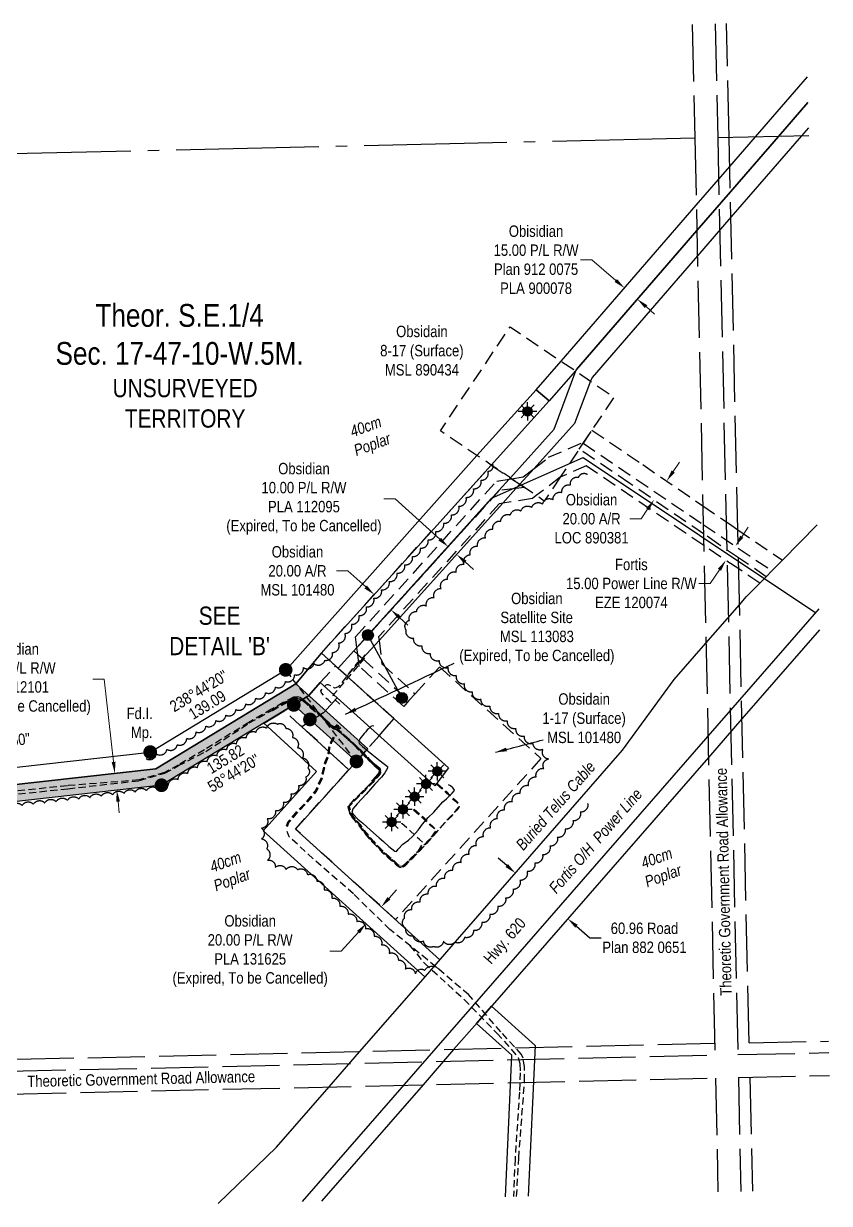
# Model space of a CAD drawing. Extents: x 602678 to 607820, y 5875898 to 5879587.
# Drawn here: x 605595 to 606302, y 5878552 to 5879587 of the extents above; entities that cross this region are included whole.
import ezdxf
from ezdxf.enums import TextEntityAlignment as Align

# ---------------------------------------------------------------- set-up
doc = ezdxf.new("R2010")
doc.units = 0
doc.header["$LTSCALE"] = 5
doc.header["$PDMODE"] = 34
doc.header["$PDSIZE"] = 0.03
for name, pattern in [('0', [1, 1, 0]), ('foc-ACCESSROAD', [3.75, 2.5, -1.25]), ('foc-FLOWLINE', [3.75, 2.5, -1.25]), ('foc-QUARTERLINE', [33, 25, -3, 2, -3]), ('foc-TIELINE', [1.875, 1.25, -0.625]), ('foc-UNSURVEYED', [12.5, 10, -2.5]), ('UG_PIPE', [1.875, 1.25, -0.625])]:
    doc.linetypes.add(name, pattern=pattern)
doc.layers.get('Defpoints').update_dxf_attribs({"color": 9})
for name, color, linetype in [('AS-CABLE', 224, 'foc-CABLE'), ('AS-PIPE-UG', 44, 'UG_PIPE'), ('AS-POWER', 104, 'foc-POWER'), ('AS-POWER-EXISTING-PP', 72, 'Continuous'), ('AS-POWER-T', 104, 'Continuous'), ('AS-TELUS', 224, 'foc-TEL'), ('C-AR', 13, 'foc-ACCESSROAD'), ('C-RW', 13, 'Continuous'), ('C-SYMBOL', 7, 'Continuous'), ('C-WS', 13, 'foc-ACCESSROAD'), ('C-WS-S', 8, 'Continuous'), ('DETAIL-T', 7, 'Continuous'), ('F-EZE', 190, 'foc-FLOWLINE'), ('L-BD', 7, 'Continuous'), ('L-MON', 1, 'Continuous'), ('L-QSEC', 8, 'foc-QUARTERLINE'), ('L-ROAD-T', 7, 'Continuous'), ('L-TIE', 7, 'foc-TIELINE'), ('L-TITLEDB', 4, 'Continuous'), ('L-TITLEDB-T', 4, 'Continuous'), ('L-UNS-T', 3, 'Continuous'), ('L-USEC', 7, 'foc-UNSURVEYED'), ('P-PROPOSED', 10, 'Continuous'), ('P-PROPOSED-H', 21, 'Continuous'), ('T-BUSH', 110, '0'), ('T-BUSH-T', 110, 'Continuous')]:
    doc.layers.add(name, color=color, linetype=linetype)
for name, color, linetype, lineweight in [('C-AR-T', 13, 'Continuous', 9), ('C-RW-T', 13, 'Continuous', 9), ('C-WS-T', 13, 'Continuous', 9), ('F-EZE-T', 190, 'Continuous', 9)]:
    doc.layers.add(name, color=color, linetype=linetype, lineweight=lineweight)
doc.styles.add('175L', font='ARIALN.TTF', dxfattribs={"height": 20})
doc.styles.add('80CG', font='ARIALN.TTF', dxfattribs={"height": 10})
doc.styles.add('80L', font='ARIALN.TTF', dxfattribs={"height": 10})
doc.styles.add('80LS', font='ARIALNI.TTF', dxfattribs={"height": 10})
doc.styles.add('foc-LtypeFont', font='ARIALN.TTF', dxfattribs={"height": 7.35})
doc.styles.get("Standard").update_dxf_attribs({"font": 'ARIALN.TTF'})
doc.linetypes.add('foc-CABLE', pattern='A,2,-1,["C",foc-LtypeFont,S=0.2,R=0,X=-0.625,Y=-0.75],-1.24,8', length=12.24)
doc.linetypes.add('foc-POWER', pattern='A,6,-1,["P",foc-LtypeFont,S=0.2,R=0,X=-0.625,Y=-0.75],-1.24,4', length=12.24)
doc.linetypes.add('foc-TEL', pattern='A,2,-1,["T",foc-LtypeFont,S=0.2,R=0,X=-0.425,Y=-0.75],-1.24,8', length=12.24)
doc.linetypes.add('foc-TEL-NOLINE', pattern='A,0,-2,["T",foc-LtypeFont,S=0.2,R=0,X=-0.425,Y=-0.75],-10.24', length=12.24)
doc.dimstyles.new('Compass 5 000', dxfattribs={"dimscale": 5, "dimtxt": 9, "dimasz": 2, "dimexe": 0.2, "dimexo": 0.0625, "dimgap": 0.5, "dimtad": 0, "dimtih": 1, "dimtoh": 1, "dimzin": 0, "dimdsep": 46, "dimtxsty": '80CG', "dimcen": 0.1, "dimse1": 1, "dimse2": 1, "dimclrd": 256, "dimclrt": 256, "dimaunit": 1, "dimadec": 4, "dimazin": 0, "dimtfac": 0.06, "dimtofl": 0, "dimtmove": 0, "dimatfit": 1, "dimfxl": 0.2, "dimtolj": 1, "dimtzin": 0, "dimlwd": -1, "dimarcsym": 0})

# ---------------------------------------------------------------- blocks, each defined once
blk = doc.blocks.new('*D550')
at = {"layer": 'Defpoints', "color": 0, "transparency": 16777216}
for p in [(606039, 5878856.3), (606085, 5878816.3), (606072.1, 5878801.6)]:
    blk.add_point(p, dxfattribs=at)
at = {"layer": 'L-TITLEDB-T', "transparency": 16777216}
for p, q in [((606018.6, 5878848.2), (606011.1, 5878854.8)), ((606079.7, 5878795), (606091.4, 5878784.8)), ((606091.4, 5878784.8), (606101.4, 5878784.8))]:
    blk.add_line(p, q, dxfattribs=at)
for points in [[(606019.7, 5878849.5), (606017.5, 5878846.9), (606026.2, 5878841.6)], [(606080.8, 5878796.3), (606078.6, 5878793.8), (606072.1, 5878801.6)]]:
    blk.add_solid(points, dxfattribs=at)
at = {"layer": 'L-TITLEDB-T', "transparency": 16777216, "insert": (606139.4, 5878784.8), "char_height": 10, "attachment_point": 5, "style": '80CG'}
blk.add_mtext('\\A1;\\A1;60.96 Road\\PPlan 882 0651', dxfattribs=at)
blk = doc.blocks.new('*D560')
at = {"layer": 'Defpoints', "color": 0, "transparency": 16777216}
for p in [(606139.1, 5879182.5), (606130.7, 5879170.1), (606210.8, 5879116)]:
    blk.add_point(p, dxfattribs=at)
at = {"layer": 'F-EZE-T', "transparency": 16777216}
for p, q in [((606224.8, 5879136.7), (606230.4, 5879145)), ((606205.2, 5879107.7), (606197, 5879095.6)), ((606197, 5879095.6), (606187, 5879095.6))]:
    blk.add_line(p, q, dxfattribs=at)
for points in [[(606223.4, 5879137.6), (606226.1, 5879135.8), (606219.2, 5879128.4)], [(606203.8, 5879108.6), (606206.6, 5879106.8), (606210.8, 5879116)]]:
    blk.add_solid(points, dxfattribs=at)
at = {"layer": 'F-EZE-T', "transparency": 16777216, "insert": (606127.9, 5879095.6), "char_height": 10, "attachment_point": 5, "style": '80CG'}
blk.add_mtext('\\A1;Fortis\\P15.00 Power Line R/W\\PEZE 120074', dxfattribs=at)
blk = doc.blocks.new('*D562')
at = {"layer": 'C-RW-T', "transparency": 16777216}
for p, q in [((606093.3, 5879379.6), (606083.3, 5879379.6)), ((606114.3, 5879361.4), (606093.3, 5879379.6)), ((606140.8, 5879338.5), (606148.3, 5879331.9))]:
    blk.add_line(p, q, dxfattribs=at)
for points in [[(606115.4, 5879362.6), (606113.2, 5879360.1), (606121.9, 5879354.8)], [(606141.9, 5879339.7), (606139.7, 5879337.2), (606133.2, 5879345)]]:
    blk.add_solid(points, dxfattribs=at)
at = {"layer": 'Defpoints', "color": 0, "transparency": 16777216}
for p in [(606121.9, 5879354.8), (606109.7, 5879340.8), (606121, 5879330.9)]:
    blk.add_point(p, dxfattribs=at)
at = {"layer": 'C-RW-T', "transparency": 16777216, "insert": (606044.3, 5879379.6), "char_height": 10, "attachment_point": 5, "style": '80CG'}
blk.add_mtext('\\A1;Obisidian\\P15.00 P/L R/W\\PPlan 912 0075\\PPLA 900078', dxfattribs=at)
blk = doc.blocks.new('*D563')
at = {"layer": 'C-AR-T', "transparency": 16777216}
for p, q in [((606164.6, 5879193.8), (606170.2, 5879202.1)), ((606142.2, 5879160.7), (606136.6, 5879152.4)), ((606136.6, 5879152.4), (606126.6, 5879152.4))]:
    blk.add_line(p, q, dxfattribs=at)
for points in [[(606163.2, 5879194.8), (606166, 5879192.9), (606159, 5879185.6)], [(606140.8, 5879161.7), (606143.5, 5879159.8), (606147.8, 5879169)]]:
    blk.add_solid(points, dxfattribs=at)
at = {"layer": 'Defpoints', "color": 0, "transparency": 16777216}
for p in [(606128, 5879206.5), (606116.8, 5879190), (606159, 5879185.6)]:
    blk.add_point(p, dxfattribs=at)
at = {"layer": 'C-AR-T', "transparency": 16777216, "insert": (606093, 5879152.4), "char_height": 10, "attachment_point": 5, "style": '80CG'}
blk.add_mtext('\\A1;Obsidian\\P20.00 A/R\\PLOC 890381', dxfattribs=at)
blk = doc.blocks.new('*D564')
at = {"layer": 'C-AR-T', "transparency": 16777216}
for p, q in [((605879.3, 5879106.7), (605869.3, 5879106.7)), ((605894.9, 5879092.6), (605879.3, 5879106.7)), ((605924.5, 5879065.7), (605931.9, 5879059))]:
    blk.add_line(p, q, dxfattribs=at)
for points in [[(605896, 5879093.8), (605893.7, 5879091.3), (605902.3, 5879085.9)], [(605925.6, 5879067), (605923.4, 5879064.5), (605917.1, 5879072.5)]]:
    blk.add_solid(points, dxfattribs=at)
at = {"layer": 'Defpoints', "color": 0, "transparency": 16777216}
for p in [(605901.5, 5879085), (605902.3, 5879085.9), (605916.3, 5879071.6)]:
    blk.add_point(p, dxfattribs=at)
at = {"layer": 'C-AR-T', "transparency": 16777216, "insert": (605835, 5879106.7), "char_height": 10, "attachment_point": 5, "style": '80CG'}
blk.add_mtext('\\A1;Obsidian\\P20.00 A/R\\PMSL 101480', dxfattribs=at)
blk = doc.blocks.new('*D567')
at = {"layer": 'C-RW-T', "transparency": 16777216}
for p, q in [((605920.7, 5879169.9), (605910.7, 5879169.9)), ((605959.8, 5879134.6), (605920.7, 5879169.9)), ((605982, 5879114.5), (605989.5, 5879107.8))]:
    blk.add_line(p, q, dxfattribs=at)
for points in [[(605960.9, 5879135.8), (605958.6, 5879133.4), (605967.2, 5879127.9)], [(605983.2, 5879115.7), (605980.9, 5879113.3), (605974.6, 5879121.2)]]:
    blk.add_solid(points, dxfattribs=at)
at = {"layer": 'Defpoints', "color": 0, "transparency": 16777216}
for p in [(605974.6, 5879121.2), (605942, 5879100), (605949.4, 5879093.3)]:
    blk.add_point(p, dxfattribs=at)
at = {"layer": 'C-RW-T', "transparency": 16777216, "insert": (605840.7, 5879169.9), "char_height": 10, "attachment_point": 5, "style": '80CG'}
blk.add_mtext('\\A1;Obsidian\\P10.00 P/L R/W\\PPLA 112095\\P(Expired, To be Cancelled)', dxfattribs=at)
blk = doc.blocks.new('*D568')
at = {"layer": 'C-RW-T', "transparency": 16777216}
for p, q in [((605665.5, 5879011.7), (605655.5, 5879011.7)), ((605673.7, 5878939.1), (605665.5, 5879011.7)), ((605677.6, 5878904.3), (605678.7, 5878894.4))]:
    blk.add_line(p, q, dxfattribs=at)
for points in [[(605675.4, 5878939.3), (605672, 5878938.9), (605674.8, 5878929.2)], [(605679.3, 5878904.5), (605676, 5878904.1), (605676.5, 5878914.3)]]:
    blk.add_solid(points, dxfattribs=at)
at = {"layer": 'Defpoints', "color": 0, "transparency": 16777216}
for p in [(605609.9, 5878921.8), (605676.5, 5878914.3), (605611.6, 5878906.9)]:
    blk.add_point(p, dxfattribs=at)
at = {"layer": 'C-RW-T', "transparency": 16777216, "insert": (605585.6, 5879011.7), "char_height": 10, "attachment_point": 5, "style": '80CG'}
blk.add_mtext('\\A1;Obsidian\\P15.00 P/L R/W\\PPLA 112101\\P(Expired, To be Cancelled)', dxfattribs=at)
blk = doc.blocks.new('*D572')
at = {"layer": 'C-RW-T', "transparency": 16777216}
for p, q in [((605915.3, 5878819.5), (605922, 5878827)), ((605888.5, 5878789.9), (605873.4, 5878773.2)), ((605873.4, 5878773.2), (605863.4, 5878773.2))]:
    blk.add_line(p, q, dxfattribs=at)
for points in [[(605914, 5878820.7), (605916.5, 5878818.4), (605908.6, 5878812.1)], [(605887.3, 5878791), (605889.7, 5878788.7), (605895.2, 5878797.3)]]:
    blk.add_solid(points, dxfattribs=at)
at = {"layer": 'Defpoints', "color": 0, "transparency": 16777216}
for p in [(605894, 5878825.2), (605880.7, 5878810.4), (605895.2, 5878797.3)]:
    blk.add_point(p, dxfattribs=at)
at = {"layer": 'C-RW-T', "transparency": 16777216, "insert": (605793.5, 5878773.2), "char_height": 10, "attachment_point": 5, "style": '80CG'}
blk.add_mtext('\\A1;Obsidian\\P20.00 P/L R/W\\PPLA 131625\\P(Expired, To be Cancelled)', dxfattribs=at)
blk = doc.blocks.new('GAS')
h = blk.add_hatch(color=255)
h.dxf.hatch_style = 1
edge = h.paths.add_edge_path()
edge.add_arc((0, 0), 0.9, 0, 360)
for p, q in [((-0.81, 0), (-1.62, 0)), ((-0.57, 0.57), (-1.14, 1.14)), ((0, 0.81), (0, 1.62)), ((0.57, 0.57), (1.14, 1.14)), ((1.62, 0), (0.81, 0)), ((-0.57, -0.57), (-1.14, -1.14)), ((0, -0.81), (0, -1.62)), ((1.14, -1.14), (0.57, -0.57))]:
    blk.add_line(p, q)
blk.add_circle((0, 0), 0.8)
blk = doc.blocks.new('POWERPOLE')
h = blk.add_hatch(color=255)
edge = h.paths.add_edge_path()
edge.add_arc((0, 0), 0.96, 0, 360)
at = {"linetype": 'Continuous'}
for p, q in [((0.68, -0.68), (-0.68, 0.68)), ((-0.68, -0.68), (0.68, 0.68))]:
    blk.add_line(p, q, dxfattribs=at)
blk.add_circle((0, 0), 0.96, dxfattribs=at)
blk = doc.blocks.new('fdia')
at = {"color": 255, "const_width": 1}
blk.add_lwpolyline([(-0.5, 0, 1), (0.5, 0, 1)], format="xyb", close=True, dxfattribs=at)
blk = doc.blocks.new('Fdiaa')
blk.add_blockref('fdia', (0, 0))
blk = doc.blocks.new('fdib')
at = {"color": 1, "const_width": 1.6}
blk.add_lwpolyline([(-0.4, 0, 1), (0.4, 0, 1)], format="xyb", close=True, dxfattribs=at)
at = {"color": 1}
blk.add_circle((0, 0), 0.8, dxfattribs=at)
blk = doc.blocks.new('Fdibb')
blk.add_blockref('fdib', (0, 0))
blk = doc.blocks.new('fdicc')
for name in ['Fdibb', 'Fdiaa']:
    blk.add_blockref(name, (0, 0))
blk = doc.blocks.new('FDI')
blk.add_blockref('fdicc', (0, 0))

msp = doc.modelspace()

# ---------------------------------------------------------------- hatches: boundary and pattern name
at = {"layer": 'P-PROPOSED-H'}
h = msp.add_hatch(color=256, dxfattribs=at)
h.dxf.hatch_style = 1
h.paths.add_polyline_path([(605896.763, 5878950.665), (605886.715, 5878939.536), (605831.785, 5878989.128), (605715.734, 5878918.674), (605448.411, 5878888.597), (605386.116, 5878883.661), (605390.014, 5878710.332), (605297.285, 5878708.225), (605202.587, 5878631.177), (605166.507, 5878671.781), (605177.715, 5878681.74), (605204.26, 5878651.867), (605291.808, 5878723.098), (605374.687, 5878724.981), (605370.808, 5878897.489), (605446.98, 5878903.524), (605710.776, 5878933.204), (605833.547, 5879007.738)])

# ---------------------------------------------------------------- linework, layer by layer
at = {"layer": 'AS-CABLE', "flags": 128}
msp.add_lwpolyline([(605901.877, 5878970.479), (605900.933, 5878970.664), (605899.315, 5878970.224), (605897.198, 5878968.213), (605896.104, 5878967.377), (605894.87, 5878965.546), (605893.593, 5878964.028), (605889.752, 5878959.471), (605888.713, 5878956.483), (605889.465, 5878954.966), (605891.982, 5878952.577), (605900.384, 5878945.8), (605907.425, 5878939.954), (605914.101, 5878934.985), (605914.088, 5878933.706), (605911.771, 5878929.427), (605908.579, 5878925.633), (605902.979, 5878919.608), (605895.261, 5878910.821), (605887.397, 5878902.401), (605883.538, 5878897.851), (605882.788, 5878894.701), (605884.048, 5878892.957), (605888.049, 5878888.978), (605892.326, 5878885.333), (605899.17, 5878879.343), (605906.585, 5878872.502), (605910.46, 5878869.297), (605915.283, 5878864.913), (605917.733, 5878862.892), (605920.467, 5878860.908), (605921.759, 5878860.477), (605923.271, 5878862.611), (605927.551, 5878866.905), (605932.493, 5878870.38), (605936.104, 5878874.042), (605941.017, 5878879.368), (605941.867, 5878880.554), (605944.774, 5878884.405), (605949.778, 5878890.388), (605954.489, 5878894.998), (605962.461, 5878904.05), (605965.801, 5878906.888), (605970.724, 5878911.696), (605972.621, 5878914.044), (605972.416, 5878915.078), (605971.282, 5878916.32), (605969.288, 5878918.02), (605967.606, 5878918.99)], dxfattribs=at)
at = {"layer": 'AS-PIPE-UG'}
for p, q in [((605822.593, 5878991.144), (605812.324, 5878985.387)), ((605831.5, 5878995.814), (605822.593, 5878991.144)), ((605822.9, 5878990.036), (605831.684, 5878994.715)), ((605835.014, 5878996.258), (605831.5, 5878995.814)), ((605831.684, 5878994.715), (605834.88, 5878995.08)), ((605834.88, 5878995.08), (605839.621, 5878992.874)), ((605837.29, 5878995.55), (605835.014, 5878996.258)), ((605840.409, 5878993.402), (605837.29, 5878995.55)), ((605839.621, 5878992.874), (605845.956, 5878987.249)), ((605846.665, 5878988.11), (605840.409, 5878993.402)), ((605812.324, 5878985.387), (605792.327, 5878973.815)), ((605792.707, 5878973.284), (605812.548, 5878984.357)), ((605812.548, 5878984.357), (605822.9, 5878990.036)), ((605845.956, 5878987.249), (605855.119, 5878979.469)), ((605855.741, 5878980.012), (605846.665, 5878988.11)), ((605864.859, 5878971.137), (605855.741, 5878980.012)), ((605792.327, 5878973.815), (605753.406, 5878949.688)), ((605754.581, 5878948.272), (605792.707, 5878973.284)), ((605855.119, 5878979.469), (605864.293, 5878970.138)), ((605864.293, 5878970.138), (605866.796, 5878968.146)), ((605869.229, 5878968.969), (605864.859, 5878971.137)), ((605866.796, 5878968.146), (605869.13, 5878967.613)), ((605869.13, 5878967.613), (605872.057, 5878965.144)), ((605870.645, 5878967.656), (605869.229, 5878968.969)), ((605872.521, 5878965.717), (605870.645, 5878967.656)), ((605872.057, 5878965.144), (605879.959, 5878958.092)), ((605880.737, 5878958.63), (605872.521, 5878965.717)), ((605753.406, 5878949.688), (605730.445, 5878936.428)), ((605879.959, 5878958.092), (605884.613, 5878953.902)), ((605885.168, 5878954.461), (605880.737, 5878958.63)), ((605884.613, 5878953.902), (605891.144, 5878947.192)), ((605891.979, 5878947.896), (605885.168, 5878954.461)), ((605730.626, 5878935.86), (605754.581, 5878948.272)), ((605891.144, 5878947.192), (605896.79, 5878941.139)), ((605902.519, 5878937.209), (605891.979, 5878947.896)), ((605896.79, 5878941.139), (605902.092, 5878936.212)), ((605718.376, 5878929.732), (605696.087, 5878923.277)), ((605696.372, 5878922.699), (605718.634, 5878929.225)), ((605730.445, 5878936.428), (605718.376, 5878929.732)), ((605718.634, 5878929.225), (605730.626, 5878935.86)), ((605902.092, 5878936.212), (605906.172, 5878932.901)), ((605906.982, 5878933.685), (605902.519, 5878937.209)), ((605906.258, 5878929.662), (605903.635, 5878926.324)), ((605904.29, 5878925.41), (605907.183, 5878929.098)), ((605906.172, 5878932.901), (605906.642, 5878931.642)), ((605906.642, 5878931.642), (605906.258, 5878929.662)), ((605908.018, 5878931.665), (605906.982, 5878933.685)), ((605907.183, 5878929.098), (605908.018, 5878931.665)), ((605633.162, 5878918.277), (605543.349, 5878908.725)), ((605696.087, 5878923.277), (605633.162, 5878918.277)), ((605633.683, 5878915.624), (605696.372, 5878922.699)), ((605903.635, 5878926.324), (605900.041, 5878922.193)), ((605900.779, 5878921.524), (605904.29, 5878925.41)), ((605543.566, 5878906.243), (605633.683, 5878915.624)), ((605827.844, 5878873.426), (605825.844, 5878878.234)), ((605848.802, 5878854.197), (605827.844, 5878873.426)), ((605884.09, 5878823.37), (605848.802, 5878854.197)), ((605916.039, 5878792.206), (605884.09, 5878823.37)), ((605949.007, 5878765.636), (605916.039, 5878792.206)), ((605933.603, 5878777.961), (605946.233, 5878762.799)), ((605946.233, 5878762.799), (605981.228, 5878730.824)), ((605985.085, 5878735.034), (605949.007, 5878765.636)), ((606013.424, 5878702.413), (605985.085, 5878735.034)), ((605981.228, 5878730.824), (606010.019, 5878701.107)), ((606010.019, 5878701.107), (606028.693, 5878679.911)), ((606031.601, 5878682.426), (606013.424, 5878702.413)), ((606028.693, 5878679.911), (606030.026, 5878674.475)), ((606032.865, 5878679.234), (606031.601, 5878682.426)), ((606030.026, 5878674.475), (606030.435, 5878666.402)), ((606034.233, 5878671.913), (606032.865, 5878679.234)), ((606034.237, 5878659.018), (606034.233, 5878671.913)), ((606029.119, 5878591.821), (606034.237, 5878659.018)), ((606030.435, 5878666.402), (606029.703, 5878649.433)), ((606029.703, 5878649.433), (606025.937, 5878591.067)), ((606025.937, 5878591.067), (606024.44, 5878557.828)), ((606027.252, 5878557.893), (606029.119, 5878591.821))]:
    msp.add_line(p, q, dxfattribs=at)
at = {"layer": 'AS-PIPE-UG', "flags": 128}
for points in [[(605864.548, 5878991.036), (605862.079, 5878993.594), (605859.768, 5878995.308), (605856.222, 5878999.602), (605855.616, 5879001.442), (605856.773, 5879003.066), (605857.883, 5879004.243), (605860.041, 5879006.894), (605861.147, 5879006.901), (605861.796, 5879006.942), (605862.56, 5879006.802), (605864.637, 5879005.556), (605867.352, 5879004.204), (605869.098, 5879004.431), (605870.98, 5879005.192), (605876.534, 5879011.577), (605881.708, 5879018.661), (605888.001, 5879026.28), (605894.488, 5879033.164)], [(605872.305, 5878989.737), (605867.205, 5878994.434), (605866.605, 5878995.404), (605866.398, 5878997.367), (605867.53, 5878999.102), (605870.775, 5879002.689), (605877.168, 5879010.406), (605889.068, 5879024.24), (605895.689, 5879032.079)], [(605869.783, 5878972.003), (605869.758, 5878971.97), (605867.115, 5878969.316), (605865.33, 5878970.829), (605856.212, 5878979.704), (605847.136, 5878987.802), (605840.88, 5878993.094), (605837.761, 5878995.242), (605835.485, 5878995.95), (605831.971, 5878995.506), (605823.064, 5878990.836), (605812.795, 5878985.079)], [(605870.582, 5878971.233), (605870.577, 5878971.2), (605867.394, 5878968.336), (605864.874, 5878970.218), (605855.787, 5878979.381), (605840.272, 5878992.762), (605837.51, 5878994.601), (605835.356, 5878995.056), (605832.064, 5878994.789), (605823.136, 5878990.101), (605812.943, 5878984.374)], [(605870.17, 5878971.653), (605870.118, 5878971.672), (605867.349, 5878968.915), (605865.157, 5878970.525), (605855.949, 5878979.592), (605846.841, 5878987.498), (605840.511, 5878993.016), (605837.625, 5878994.914), (605835.401, 5878995.511), (605831.976, 5878995.104), (605823.056, 5878990.478), (605812.946, 5878984.747)], [(605870.943, 5878970.862), (605870.919, 5878970.88), (605867.267, 5878967.838), (605864.764, 5878969.83), (605855.59, 5878979.161), (605846.427, 5878986.941), (605840.092, 5878992.566), (605837.37, 5878994.331), (605835.351, 5878994.772), (605832.155, 5878994.407), (605823.371, 5878989.728), (605813.019, 5878984.049)], [(605957.76, 5878920.069), (605957.776, 5878919.948), (605965.333, 5878913.358), (605969.981, 5878908.796), (605974.165, 5878905.136), (605976.066, 5878903.212), (605977.071, 5878901.53), (605976.655, 5878899.054), (605974.736, 5878896.861), (605969.459, 5878891.109), (605962.019, 5878883.15), (605952.599, 5878872.443), (605941.205, 5878859.953), (605929.795, 5878848.231), (605927.317, 5878846.366), (605926.176, 5878846.061), (605924.875, 5878846.581), (605922.469, 5878847.9), (605919.867, 5878850.585), (605915.477, 5878854.18), (605910.32, 5878858.899), (605900.977, 5878868.391), (605892.805, 5878878.362), (605888.95, 5878883.699), (605884.626, 5878888.551), (605880.923, 5878893.37), (605880.518, 5878896.302), (605880.502, 5878896.35), (605879.232, 5878900.297), (605880.227, 5878901.369), (605883.754, 5878905.029), (605892.871, 5878914.11), (605900.512, 5878921.885), (605904.106, 5878926.016), (605906.729, 5878929.354), (605907.113, 5878931.334), (605906.643, 5878932.593), (605902.563, 5878935.904), (605897.261, 5878940.831), (605891.615, 5878946.884), (605885.084, 5878953.594), (605880.43, 5878957.784), (605872.528, 5878964.836), (605869.601, 5878967.305), (605869.12, 5878967.882), (605869.7, 5878968.661), (605871.386, 5878970.619)], [(605869.526, 5878967.758), (605871.789, 5878970.164), (605871.8, 5878970.189)], [(605937.259, 5878897.659), (605937.312, 5878897.647), (605945.179, 5878890.916), (605950.532, 5878885.318), (605953.591, 5878882.784), (605956.094, 5878880.333), (605957.229, 5878878.929), (605952.251, 5878872.623), (605941.097, 5878860.616), (605929.311, 5878848.819), (605927.002, 5878847.096), (605926.256, 5878846.999), (605924.964, 5878847.332), (605922.894, 5878848.56), (605920.14, 5878851.064), (605915.844, 5878854.775), (605910.925, 5878859.476), (605901.2, 5878869.023), (605893.201, 5878878.608), (605889.521, 5878884.122), (605885.029, 5878888.913), (605881.329, 5878893.602), (605880.738, 5878896.525), (605879.902, 5878900.168), (605880.601, 5878900.959), (605884.094, 5878904.643), (605893.168, 5878913.748), (605900.771, 5878921.564), (605904.496, 5878925.535), (605907.142, 5878929.193), (605907.706, 5878931.351), (605906.987, 5878932.982), (605902.771, 5878936.264), (605897.68, 5878940.997), (605891.961, 5878947.233), (605885.28, 5878953.817), (605880.855, 5878957.913), (605872.769, 5878965.061), (605869.977, 5878967.643), (605872.268, 5878969.832)], [(605936.795, 5878897.276), (605936.906, 5878897.22), (605944.511, 5878890.244), (605950.138, 5878884.838), (605953.358, 5878882.18), (605955.707, 5878880.059), (605956.609, 5878879.044), (605951.891, 5878872.584), (605941.06, 5878860.85), (605929.162, 5878849.031), (605926.958, 5878847.441), (605925.041, 5878847.756), (605923.086, 5878848.856), (605920.335, 5878851.315), (605915.501, 5878855.502), (605910.953, 5878859.809), (605901.419, 5878869.243), (605893.352, 5878878.738), (605889.795, 5878884.07), (605885.163, 5878888.974), (605881.583, 5878893.568), (605881.006, 5878896.429), (605880.203, 5878900.241), (605880.946, 5878900.999), (605884.271, 5878904.49), (605893.393, 5878913.536), (605901.077, 5878921.479), (605904.673, 5878925.409), (605907.458, 5878929.166), (605908.029, 5878931.301), (605907.13, 5878933.22), (605902.764, 5878936.634), (605897.914, 5878941.025), (605892.115, 5878947.442), (605885.439, 5878953.956), (605880.926, 5878958.173), (605872.873, 5878965.265), (605870.456, 5878967.435), (605872.628, 5878969.426)], [(605825.255, 5878882.997), (605826.906, 5878886.881), (605835.562, 5878896.92), (605842.923, 5878904.086), (605850.947, 5878913.919), (605855.915, 5878924.924), (605857.894, 5878933.251), (605858.896, 5878938.5), (605861.704, 5878945.214), (605862.445, 5878951.264), (605864.394, 5878956.705), (605866.727, 5878961.506), (605866.772, 5878961.531)], [(605825.71, 5878882.756), (605827.326, 5878886.472), (605835.996, 5878896.591), (605843.296, 5878903.837), (605851.426, 5878913.538), (605856.397, 5878924.806), (605858.377, 5878933.221), (605859.411, 5878938.026), (605862.211, 5878945.034), (605862.82, 5878951.207), (605864.772, 5878956.628), (605867.066, 5878961.072), (605867.154, 5878961.139)], [(605826.222, 5878882.386), (605827.568, 5878886.122), (605836.328, 5878896.269), (605843.778, 5878903.703), (605851.68, 5878913.081), (605856.83, 5878924.77), (605858.659, 5878932.845), (605859.946, 5878937.966), (605862.527, 5878944.719), (605863.399, 5878951.305), (605865.207, 5878956.347), (605867.518, 5878960.733)], [(605957.232, 5878919.583), (605957.296, 5878919.494), (605964.68, 5878912.862), (605969.542, 5878908.12), (605973.652, 5878904.58), (605975.672, 5878902.737), (605976.312, 5878901.735), (605976.088, 5878899.249), (605974.245, 5878897.002), (605969.24, 5878891.331), (605961.889, 5878883.332), (605952.36, 5878872.492), (605941.129, 5878860.227), (605929.736, 5878848.488), (605927.199, 5878846.443), (605926.087, 5878846.268), (605924.768, 5878846.768), (605922.553, 5878848.14), (605920.012, 5878850.742), (605915.619, 5878854.397), (605910.587, 5878859.109), (605901.219, 5878868.531), (605893.063, 5878878.433), (605889.383, 5878883.886), (605884.966, 5878888.6), (605881.108, 5878893.475), (605880.582, 5878896.404), (605879.548, 5878900.098), (605880.442, 5878901.176), (605883.933, 5878904.929), (605892.959, 5878913.938), (605900.738, 5878921.849), (605904.354, 5878925.799), (605906.934, 5878929.307), (605907.511, 5878931.328), (605906.893, 5878932.76), (605902.665, 5878936.139), (605897.484, 5878940.908), (605891.843, 5878946.944), (605885.218, 5878953.639), (605880.505, 5878958.016), (605872.615, 5878964.958), (605869.526, 5878967.758)], [(605873.03, 5878969.034), (605871.116, 5878967.348), (605872.992, 5878965.409), (605881.208, 5878958.322), (605885.639, 5878954.153), (605892.45, 5878947.588), (605898.146, 5878941.135), (605902.99, 5878936.901), (605907.453, 5878933.377), (605908.489, 5878931.357), (605907.654, 5878928.79), (605904.761, 5878925.102), (605901.25, 5878921.216), (605893.394, 5878913.241), (605884.558, 5878904.258), (605880.98, 5878900.624), (605880.452, 5878900.138), (605881.294, 5878896.589), (605881.872, 5878893.805), (605885.624, 5878888.957), (605890.064, 5878884.222), (605893.564, 5878878.904), (605901.639, 5878869.495), (605911.163, 5878859.994), (605916.085, 5878855.536), (605920.595, 5878851.625), (605923.461, 5878848.939), (605925.2, 5878847.976), (605926.924, 5878847.702), (605928.801, 5878849.214), (605941.033, 5878861.156), (605945.194, 5878868.153), (605941.983, 5878871.01), (605939.244, 5878873.723), (605934.08, 5878878.412), (605926.658, 5878885.227), (605926.541, 5878885.378)]]:
    msp.add_lwpolyline(points, dxfattribs=at)
at = {"layer": 'AS-POWER', "flags": 128}
for points in [[(605896.777, 5879050.343), (606005.176, 5879170.437), (606085.606, 5879206.29), (606289.625, 5879069.89)], [(605839.53, 5878553.593), (606292.627, 5879073.333)], [(605896.777, 5879050.343), (605926.612, 5878995.298)]]:
    msp.add_lwpolyline(points, dxfattribs=at)
at = {"layer": 'AS-TELUS', "linetype": 'foc-TEL-NOLINE', "flags": 128}
msp.add_lwpolyline([(605765.476, 5878551.897), (605816.61, 5878601.267), (605862.667, 5878654.09), (605889.503, 5878684.875), (605947.188, 5878750.947), (605960.336, 5878766.021), (605975.5, 5878783.514), (606120.18, 5878949.464), (606165.459, 5879011.347), (606193.306, 5879043.283), (606222.733, 5879077.031), (606228.921, 5879084.127), (606240.507, 5879095.886), (606246.142, 5879101.604), (606251.211, 5879106.749), (606260.412, 5879116.087), (606291.002, 5879147.134)], dxfattribs=at)
at = {"layer": 'C-AR'}
for points in [[(606251.211, 5879106.749), (606246.142, 5879101.604), (606221.826, 5879118.232), (606204.638, 5879129.984), (606191.195, 5879139.177), (606126.583, 5879183.36), (606082.075, 5879213.541), (606085.544, 5879218.676), (606093.267, 5879230.106), (606137.879, 5879199.878), (606190.653, 5879163.79), (606215.934, 5879146.502), (606221.284, 5879142.844), (606260.412, 5879116.087), (606251.211, 5879106.749)], [(605892.078, 5879029.704), (605932.802, 5878992.881), (605938.226, 5878998.875), (605959.656, 5879022.56), (606048.634, 5878942.124), (605921.067, 5878800.831), (605833.166, 5878880.229), (605880.08, 5878932.159), (605886.715, 5878939.536), (605906.574, 5878962.107), (605919.65, 5878977.235), (605878.35, 5879014.488), (605870.907, 5879021.202), (605855.994, 5879034.653), (605954.591, 5879143.723), (606005.022, 5879199.508), (606021.751, 5879188.241), (606022.812, 5879187.526), (606030.063, 5879182.643), (606034.219, 5879179.843), (606026.707, 5879178.924), (606011.716, 5879177.089), (605969.425, 5879130.309), (605887.199, 5879039.372), (605884.584, 5879036.48), (605887.933, 5879033.452), (605892.078, 5879029.704)]]:
    msp.add_lwpolyline(points, close=True, dxfattribs=at)
at = {"layer": 'C-RW'}
for points in [[(606282.844, 5879517.653), (606256.901, 5879487.717), (606214.761, 5879439.093), (606185.338, 5879405.141), (606079.703, 5879283.248), (606078.983, 5879282.147), (606055.849, 5879255.723), (606044.517, 5879265.543), (606066.233, 5879290.6), (606184.846, 5879427.469), (606214.269, 5879461.419), (606236.677, 5879487.275), (606282.353, 5879539.981)], [(606283.334, 5879495.384), (606277.069, 5879488.157), (606215.25, 5879416.856), (606185.828, 5879382.917), (606093.448, 5879276.362), (606092.191, 5879273.051), (606078.093, 5879235.879), (606042.565, 5879196.499), (606030.063, 5879182.642), (606026.707, 5879178.922), (606015.167, 5879166.13), (605906.552, 5879045.745), (605892.079, 5879029.704), (605888.844, 5879026.119), (605878.35, 5879014.488), (605870.849, 5879021.254), (605884.584, 5879036.48), (605887.199, 5879039.372), (605969.424, 5879130.311), (606011.716, 5879177.089), (606020.835, 5879187.222), (606021.751, 5879188.241), (606060.184, 5879230.954), (606079.108, 5879282.055), (606079.687, 5879283.229), (606185.338, 5879405.141), (606214.761, 5879439.093), (606256.9, 5879487.717), (606282.844, 5879517.654)], [(605445.55, 5878918.452), (605705.818, 5878947.735), (605825.766, 5879020.555), (605992.493, 5879207.982), (606044.517, 5879265.543), (606055.849, 5879255.723), (606005.022, 5879199.508), (605954.591, 5879143.723), (605856.334, 5879035.06), (605833.547, 5879007.738), (605710.776, 5878933.204), (605446.98, 5878903.524)], [(606017.402, 5878557.667), (606023.004, 5878681.816), (605992.069, 5878709.724), (606005.213, 5878724.787), (606043.4, 5878690.332), (606037.435, 5878558.126)]]:
    msp.add_lwpolyline(points, dxfattribs=at)
for points in [[(605878.35, 5879014.488), (605967.639, 5878933.948), (605955.38, 5878918.083), (605854.955, 5879008.667), (605844.87, 5878997.515), (605831.785, 5878989.128), (605715.734, 5878918.674), (605448.411, 5878888.597), (605386.116, 5878883.661), (605390.014, 5878710.332), (605297.285, 5878708.225), (605224.479, 5878648.988), (605215.016, 5878660.619), (605291.808, 5878723.098), (605374.687, 5878724.981), (605370.808, 5878897.489), (605446.98, 5878903.524), (605710.776, 5878933.204), (605833.547, 5879007.738), (605855.994, 5879034.653), (605878.35, 5879014.488)], [(605960.014, 5878765.651), (605946.871, 5878750.584), (605804.929, 5878878.795), (605851.844, 5878930.726), (605805.49, 5878973.164), (605831.785, 5878989.128), (605844.87, 5878997.515), (605854.955, 5879008.667), (605869.783, 5878995.259), (605857.907, 5878982.125), (605838.809, 5878970.005), (605880.08, 5878932.159), (605833.166, 5878880.229), (605960.014, 5878765.651)]]:
    msp.add_lwpolyline(points, close=True, dxfattribs=at)
at = {"layer": 'C-WS', "flags": 128}
msp.add_lwpolyline([(606065.572, 5879188.985), (606051.438, 5879167.881), (606044.486, 5879172.71), (606034.219, 5879179.843), (606030.063, 5879182.643), (606022.812, 5879187.526), (606021.751, 5879188.241), (606005.022, 5879199.508), (605992.493, 5879207.982), (605960.346, 5879229.461), (606021.604, 5879320.771), (606066.233, 5879290.6), (606079.132, 5879282.048), (606092.191, 5879273.051), (606112.695, 5879259.19), (606093.267, 5879230.106), (606085.544, 5879218.676), (606082.075, 5879213.541), (606065.572, 5879188.985)], close=True, dxfattribs=at)
at = {"layer": 'C-WS'}
msp.add_lwpolyline([(605886.715, 5878939.536), (605880.08, 5878932.159), (605837.467, 5878971.218), (605823.376, 5878984.023), (605844.87, 5878997.515), (605854.955, 5879008.667), (605868.364, 5879023.495), (605919.65, 5878977.235), (605906.574, 5878962.107), (605886.715, 5878939.536)], close=True, dxfattribs=at)
at = {"layer": 'F-EZE'}
msp.add_lwpolyline([(606085.544, 5879218.676), (606191.013, 5879147.42), (606221.639, 5879126.728), (606251.211, 5879106.749), (606246.142, 5879101.604), (606240.507, 5879095.886), (606222.043, 5879108.361), (606191.418, 5879129.051), (606088.234, 5879198.763), (606065.572, 5879188.985), (606044.486, 5879172.71), (606041.12, 5879170.106), (606015.167, 5879166.13), (606012.062, 5879165.653), (605906.177, 5879048.763), (605906.552, 5879045.745), (605909.104, 5879025.186), (605938.226, 5878998.875), (605932.802, 5878992.881), (605928.18, 5878987.742), (605889.24, 5879022.926), (605888.844, 5879026.119), (605887.933, 5879033.452), (605887.199, 5879039.372), (605886.023, 5879048.834), (606009.83, 5879185.536), (606020.834, 5879187.223), (606022.812, 5879187.526), (606032.979, 5879189.083), (606042.565, 5879196.5), (606055.268, 5879206.327), (606084.94, 5879219.085), (606085.544, 5879218.676)], close=True, dxfattribs=at)
at = {"layer": 'L-QSEC', "flags": 128}
for points in [[(606283.49, 5879488.302), (606203.659, 5879486.555)], [(606183.555, 5879486.114), (605411.197, 5879468.426)]]:
    msp.add_lwpolyline(points, dxfattribs=at)
at = {"layer": 'L-TIE'}
msp.add_line((605886.715, 5878939.536), (605824.664, 5879019.879), dxfattribs=at)
at = {"layer": 'L-TITLEDB', "flags": 128}
for points in [[(605765.476, 5878551.897), (605816.61, 5878601.267), (605862.667, 5878654.09), (605889.503, 5878684.875), (605947.188, 5878750.947), (605960.336, 5878766.021), (605975.5, 5878783.514), (606120.18, 5878949.464), (606165.459, 5879011.347), (606193.306, 5879043.283), (606222.733, 5879077.031), (606228.921, 5879084.127), (606240.507, 5879095.886), (606246.142, 5879101.604), (606251.211, 5879106.749), (606260.412, 5879116.087), (606291.002, 5879147.134)], [(606293.03, 5879055.005), (606224.938, 5878976.901), (606195.511, 5878943.147), (606005.716, 5878725.365), (605992.565, 5878710.292), (605971.994, 5878686.767), (605945.154, 5878655.981), (605856.22, 5878553.976)]]:
    msp.add_lwpolyline(points, dxfattribs=at)
at = {"layer": 'L-USEC', "flags": 128}
for points in [[(606181.355, 5879586.049), (606183.555, 5879486.114)], [(606201.458, 5879586.509), (606203.659, 5879486.555)], [(606213.71, 5879486.775), (606211.509, 5879586.74)], [(606231.196, 5878692.685), (606213.71, 5879486.775)], [(606183.555, 5879486.114), (606201.262, 5878681.975)], [(606203.659, 5879486.555), (606221.365, 5878682.413)], [(606201.04, 5878692.027), (605394.015, 5878673.545)], [(606231.196, 5878692.685), (606300.974, 5878694.207)], [(605394.234, 5878663.493), (606201.244, 5878681.975)], [(606221.365, 5878682.413), (606301.195, 5878684.155)], [(605394.673, 5878643.389), (606201.704, 5878661.872)], [(606201.704, 5878661.872), (606203.904, 5878561.938)], [(606221.808, 5878662.31), (606301.638, 5878664.051)], [(606221.808, 5878662.314), (606224.007, 5878562.398)], [(606231.86, 5878662.529), (606234.059, 5878562.629)]]:
    msp.add_lwpolyline(points, dxfattribs=at)
at = {"layer": 'P-PROPOSED'}
msp.add_line((605805.119, 5878972.939), (605822.955, 5878983.767), dxfattribs=at)
msp.add_lwpolyline([(605896.763, 5878950.665), (605886.715, 5878939.536), (605845.928, 5878976.359), (605831.785, 5878989.128), (605715.734, 5878918.674), (605448.411, 5878888.597), (605386.116, 5878883.661), (605390.014, 5878710.332), (605297.285, 5878708.225), (605202.587, 5878631.177), (605166.507, 5878671.781), (605177.715, 5878681.74), (605204.26, 5878651.867), (605291.808, 5878723.098), (605374.687, 5878724.981), (605370.808, 5878897.489), (605446.98, 5878903.524), (605710.776, 5878933.204), (605833.547, 5879007.738)], close=True, dxfattribs=at)
at = {"layer": 'T-BUSH', "flags": 128}
for points in [[(605702.237, 5878941.999, 0.52056705), (605711.37, 5878946.064, 0.52056705), (605720.502, 5878950.128, 0.52056705), (605729.634, 5878954.192, 0.52056705), (605737.903, 5878959.805, 0.52056705), (605746.162, 5878965.435, 0.52056705), (605754.704, 5878970.602, 0.52056705), (605763.496, 5878975.359, 0.52056705), (605772.287, 5878980.116, 0.52056705), (605781, 5878985.014, 0.52056705), (605789.683, 5878989.966, 0.52056705), (605798.365, 5878994.918, 0.52056705), (605807.065, 5878999.841, 0.52056705), (605815.774, 5879004.747, 0.52056705), (605824.483, 5879009.652, 0.52056705), (605832.49, 5879015.59, 0.52056705), (605840.25, 5879021.89, 0.52056705), (605849.559, 5879025.323, 0.52056705), (605859.109, 5879028.275, 0.52056705), (605865.747, 5879035.071, 0.52056705), (605871.174, 5879043.465, 0.52056705), (605876.601, 5879051.859, 0.52056705), (605882.498, 5879059.904, 0.52056705), (605888.996, 5879067.5, 0.52056705), (605895.494, 5879075.095, 0.52056705), (605901.992, 5879082.69, 0.52056705), (605908.743, 5879090.061, 0.52056705), (605915.522, 5879097.407, 0.52056705), (605922.301, 5879104.753, 0.52056705), (605929.095, 5879112.084, 0.52056705), (605935.921, 5879119.386, 0.52056705), (605942.747, 5879126.688, 0.52056705), (605949.573, 5879133.991, 0.52056705), (605956.399, 5879141.293, 0.52056705), (605963.225, 5879148.595, 0.52056705), (605970.051, 5879155.897, 0.52056705), (605976.612, 5879163.431, 0.52056705), (605982.932, 5879171.175, 0.52056705), (605989.389, 5879178.802, 0.52056705), (605996.118, 5879186.193, 0.52056705), (606002.151, 5879194.16, 0.52056705), (606006.552, 5879200.026, 0.52056705)], [(606089.52, 5878902.759, -0.52056705), (606083.093, 5878895.103, -0.52056705), (606076.665, 5878887.448, -0.52056705), (606069.703, 5878880.277, -0.52056705), (606062.93, 5878872.934, -0.52056705), (606056.475, 5878865.302, -0.52056705), (606050.02, 5878857.67, -0.52056705), (606043.235, 5878850.332, -0.52056705), (606036.406, 5878843.032, -0.52056705), (606030.19, 5878835.209, -0.52056705), (606024.037, 5878827.331, -0.52056705), (606017.576, 5878819.715, -0.52056705), (606010.778, 5878812.388, -0.52056705), (606003.716, 5878805.315, -0.52056705), (605996.618, 5878798.277, -0.52056705), (605989.462, 5878791.298, -0.52056705), (605981.537, 5878785.243, -0.52056705), (605972.998, 5878781.013, -0.52056705), (605963.123, 5878781.887, -0.52056705), (605954.426, 5878777.243, -0.52056705), (605945.648, 5878782.026, -0.52056705), (605936.646, 5878786.362, -0.52056705), (605930.112, 5878793.159, -0.52056705), (605929.002, 5878802.397, -0.52056705), (605935.24, 5878809.568, -0.52056705), (605942.618, 5878816.286, -0.52056705), (605949.795, 5878823.244, -0.52056705), (605957.008, 5878830.163, -0.52056705), (605964.234, 5878837.07, -0.52056705), (605971.392, 5878844.047, -0.52056705), (605978.521, 5878851.053, -0.52056705), (605985.615, 5878858.092, -0.52056705), (605991.92, 5878865.848, -0.52056705), (605998.226, 5878873.604, -0.52056705), (606004.465, 5878881.412, -0.52056705), (606010.403, 5878889.453, -0.52056705), (606016.699, 5878897.195, -0.52056705), (606023.538, 5878904.485, -0.52056705), (606030.463, 5878911.688, -0.52056705), (606037.805, 5878918.468, -0.52056705), (606044.408, 5878925.973, -0.52056705), (606051.01, 5878933.478, -0.52056705), (606055.36, 5878941.684, -0.52056705), (606050.375, 5878950.14, -0.52056705), (606041.682, 5878955.074, -0.52056705), (606034.104, 5878961.539, -0.52056705), (606026.74, 5878968.298, -0.52056705), (606019.324, 5878974.998, -0.52056705), (606011.719, 5878981.485, -0.52056705), (606004.056, 5878987.9, -0.52056705), (605996.067, 5878993.907, -0.52056705), (605988.481, 5879000.373, -0.52056705), (605981.515, 5879007.541, -0.52056705), (605974.505, 5879014.667, -0.52056705), (605967.396, 5879021.69, -0.52056705), (605959.509, 5879027.83, -0.52056705), (605951.653, 5879034.01, -0.52056705), (605944.446, 5879040.883, -0.52056705), (605936.947, 5879047.472, -0.52056705), (605930.366, 5879054.825, -0.52056705), (605933.139, 5879063.323, -0.52056705), (605939.556, 5879070.987, -0.52056705), (605948.097, 5879076.01, -0.52056705), (605954.816, 5879083.407, -0.52056705), (605960.947, 5879091.271, -0.52056705), (605966.513, 5879099.574, -0.52056705), (605974.261, 5879105.617, -0.52056705), (605981.192, 5879112.423, -0.52056705), (605986.51, 5879120.839, -0.52056705), (605993.048, 5879128.398, -0.52056705), (605999.955, 5879135.624, -0.52056705), (606006.331, 5879143.316, -0.52056705), (606013.359, 5879150.265, -0.52056705), (606021.728, 5879155.73, -0.52056705), (606031.034, 5879159.236, -0.52056705), (606040.545, 5879162.313, -0.52056705), (606050.066, 5879165.357, -0.52056705), (606059.208, 5879169.128, -0.52056705), (606066.959, 5879175.439, -0.52056705), (606074.431, 5879182.071, -0.52056705), (606081.745, 5879188.885, -0.52056705), (606089.482, 5879191.238, -0.52056705)], [(605296.25, 5878696.891, -0.52056705), (605302.84, 5878689.375, -0.52056705), (605309.43, 5878681.859, -0.52056705), (605316.02, 5878674.343, -0.52056705), (605322.61, 5878666.827, -0.52056705), (605328.484, 5878670.648, -0.52056705), (605334.077, 5878678.932, -0.52056705), (605339.671, 5878687.217, -0.52056705), (605345.264, 5878695.501, -0.52056705), (605354.468, 5878696.86, -0.52056705), (605364.463, 5878696.703, -0.52056705), (605374.458, 5878696.546, -0.52056705), (605384.452, 5878696.389, -0.52056705), (605394.447, 5878696.233, -0.52056705), (605397.729, 5878702.738, -0.52056705), (605397.499, 5878712.731, -0.52056705), (605397.268, 5878722.725, -0.52056705), (605397.037, 5878732.718, -0.52056705), (605396.807, 5878742.711, -0.52056705), (605396.576, 5878752.704, -0.52056705), (605396.345, 5878762.697, -0.52056705), (605396.115, 5878772.69, -0.52056705), (605395.883, 5878782.684, -0.52056705), (605395.649, 5878792.677, -0.52056705), (605395.416, 5878802.67, -0.52056705), (605395.182, 5878812.663, -0.52056705), (605394.949, 5878822.656, -0.52056705), (605394.716, 5878832.649, -0.52056705), (605394.482, 5878842.642, -0.52056705), (605394.249, 5878852.635, -0.52056705), (605394.015, 5878862.628, -0.52056705), (605398.754, 5878868.094, -0.52056705), (605404.748, 5878873.575, -0.52056705), (605404.663, 5878883.571, -0.52056705), (605414.421, 5878884.117, -0.52056705), (605424.411, 5878884.44, -0.52056705), (605434.402, 5878884.763, -0.52056705), (605444.391, 5878885.107, -0.52056705), (605454.369, 5878885.712, -0.52056705), (605464.346, 5878886.318, -0.52056705), (605474.287, 5878887.338, -0.52056705), (605484.218, 5878888.479, -0.52056705), (605494.148, 5878889.62, -0.52056705), (605504.079, 5878890.761, -0.52056705), (605514.009, 5878891.902, -0.52056705), (605523.94, 5878893.043, -0.52056705), (605533.87, 5878894.184, -0.52056705), (605543.801, 5878895.325, -0.52056705), (605553.734, 5878896.444, -0.52056705), (605563.667, 5878897.556, -0.52056705), (605573.601, 5878898.669, -0.52056705), (605583.535, 5878899.781, -0.52056705), (605593.469, 5878900.894, -0.52056705), (605603.402, 5878902.006, -0.52056705), (605613.336, 5878903.119, -0.52056705), (605623.27, 5878904.231, -0.52056705), (605633.203, 5878905.344, -0.52056705), (605643.126, 5878906.55, -0.52056705), (605653.045, 5878907.786, -0.52056705), (605662.964, 5878909.023, -0.52056705), (605672.883, 5878910.259, -0.52056705), (605682.802, 5878911.495, -0.52056705), (605692.721, 5878912.732, -0.52056705), (605702.64, 5878913.968, -0.52056705), (605712.559, 5878915.205, -0.52056705), (605721.711, 5878918.647, -0.52056705), (605730.252, 5878923.838, -0.52056705), (605738.794, 5878929.03, -0.52056705), (605747.336, 5878934.221, -0.52056705), (605755.878, 5878939.413, -0.52056705), (605764.42, 5878944.605, -0.52056705), (605772.962, 5878949.796, -0.52056705), (605781.504, 5878954.988, -0.52056705), (605790.046, 5878960.179, -0.52056705), (605798.655, 5878965.232, -0.52056705), (605808.025, 5878968.713, -0.52056705), (605817.395, 5878972.195, -0.52056705), (605824.659, 5878968.611, -0.52056705), (605830.597, 5878960.569, -0.52056705), (605835.078, 5878951.658, -0.52056705), (605839.348, 5878942.62, -0.52056705), (605844.181, 5878933.898, -0.52056705), (605842.392, 5878925.925, -0.52056705), (605835.957, 5878918.279, -0.52056705), (605829.257, 5878910.861, -0.52056705), (605822.558, 5878903.442, -0.52056705), (605815.649, 5878896.224, -0.52056705), (605808.518, 5878889.22, -0.52056705), (605803.493, 5878880.975, -0.52056705), (605803.547, 5878871.659, -0.52056705), (605808.017, 5878862.8, -0.52056705), (605808.585, 5878852.821, -0.52056705), (605815.569, 5878846.654, -0.52056705), (605825.043, 5878844.748, -0.52056705), (605835.039, 5878844.682, -0.52056705), (605843.779, 5878840.236, -0.52056705), (605851.962, 5878834.622, -0.52056705), (605858.309, 5878826.9, -0.52056705), (605865.185, 5878819.657, -0.52056705), (605872.148, 5878812.487, -0.52056705), (605879.388, 5878805.614, -0.52056705), (605886.992, 5878799.127, -0.52056705), (605894.789, 5878792.872, -0.52056705), (605902.22, 5878786.236, -0.52056705), (605908.783, 5878778.697, -0.52056705), (605915.489, 5878771.312, -0.52056705), (605923.488, 5878765.316, -0.52056705), (605929.588, 5878757.56, -0.52056705), (605938.514, 5878753.263, -0.52056705), (605946.681, 5878756.439, -0.52056705), (605959.298, 5878756.952, -0.52056705)]]:
    msp.add_lwpolyline(points, format="xyb", dxfattribs=at)

# ---------------------------------------------------------------- block references
at = {"layer": 'AS-POWER-EXISTING-PP', "xscale": 5.002116745743268, "yscale": 5.002116745743268, "zscale": 5.002116745743268}
for p in [(605896.777, 5879050.343), (605926.612, 5878995.298)]:
    msp.add_blockref('POWERPOLE', p, dxfattribs=at)
at = {"layer": 'C-WS-S', "xscale": 4.997919999999987, "yscale": 4.997919999999987, "zscale": 4.997919999999987}
for p in [(606036.813, 5879246.581), (605957.676, 5878930.9), (605947.662, 5878919.773), (605937.714, 5878908.648), (605927.565, 5878897.518), (605917.617, 5878886.393)]:
    msp.add_blockref('GAS', p, dxfattribs=at)
at = {"layer": 'L-MON', "xscale": 5, "yscale": 5, "zscale": 5}
for p in [(605824.664, 5879019.879), (605824.664, 5879019.879), (605831.785, 5878989.128), (605845.944, 5878976.377), (605705.815, 5878947.756), (605886.715, 5878939.536), (605715.734, 5878918.674)]:
    msp.add_blockref('FDI', p, dxfattribs=at)

# ---------------------------------------------------------------- texts
at = {"layer": 'AS-POWER-T', "insert": (606054.374, 5878829.261), "char_height": 9.9958, "attachment_point": 1, "rotation": 48.918812, "style": '80L'}
msp.add_mtext_dynamic_manual_height_columns('\\pi0.32613;{\\fArial Narrow|b0|i1|c0|p34;Fortis O/H  Power Line}', width=115.63809, gutter_width=49.979, heights=[0], dxfattribs=at)
at = {"layer": 'AS-TELUS', "insert": (606025.665, 5878867.349), "char_height": 9.9958, "attachment_point": 1, "rotation": 48.91715, "style": '80L'}
msp.add_mtext_dynamic_manual_height_columns('{\\fArial Narrow|b0|i1|c0|p34;Buried Telus Cable}', width=97.19426, gutter_width=49.979, heights=[0], dxfattribs=at)
at = {"layer": 'C-SYMBOL', "color": 3, "insert": (605731.603, 5879340.793), "char_height": 19.99168, "width": 215.8946, "attachment_point": 2, "style": '175L'}
msp.add_mtext('Theor. S.E.1/4\\PSec. 17-47-10-W.5M.', dxfattribs=at)
at = {"layer": 'C-WS-T', "char_height": 9.99584, "width": 72.59366, "attachment_point": 2, "line_spacing_factor": 1.010437, "style": '80CG'}
for s, insert in [('Obsidain\\P8-17 (Surface)\\PMSL 890434', (605944.155, 5879321.726)), ('Obsidain\\P1-17 (Surface)\\PMSL 101480', (606086.457, 5878999.338))]:
    msp.add_mtext(s, dxfattribs=dict(at, insert=insert))
at = {"layer": 'L-BD'}
for s, rotation, p in [('238°44\'20"', 31.261735, (605748.436, 5879001.381)), ('139.09', 31.261735, (605755.828, 5878989.205)), ('263°34\'50"', 6.419456, (605572.338, 5878956.625))]:
    msp.add_text(s, height=9.9958, rotation=rotation, dxfattribs=at).set_placement(p, align=Align.MIDDLE_CENTER)
at = {"layer": 'L-BD', "style": '80L'}
for s, p in [('135.82', (605771.755, 5878941.575)), ("58°44'20''", (605779.147, 5878929.399))]:
    msp.add_text(s, height=9.9958, rotation=31.2617, dxfattribs=at).set_placement(p, align=Align.MIDDLE)
at = {"layer": 'L-MON', "insert": (605684.051, 5878986.709), "char_height": 9.9958, "attachment_point": 1, "style": '80L'}
msp.add_mtext_dynamic_manual_height_columns('\\pi1.0706;Fd.I.\\P\\pi4.7866;Mp.', width=22.04404, gutter_width=49.979, heights=[0], dxfattribs=at)
at = {"layer": 'L-ROAD-T', "style": '80L'}
for rotation, p in [(91.239674, (606208.77, 5878833.984)), (1.261172, (605697.932, 5878661.108))]:
    msp.add_text('Theoretic Government Road Allowance', height=9.99584, rotation=rotation, dxfattribs=at).set_placement(p, align=Align.MIDDLE_CENTER)
at = {"layer": 'L-TITLEDB', "insert": (605997.298, 5878767.652), "char_height": 9.9874, "attachment_point": 1, "rotation": 48.916302, "style": '80L'}
msp.add_mtext_dynamic_manual_height_columns('Hwy. 620', width=47.26297, gutter_width=49.979, heights=[0], dxfattribs=at)
at = {"layer": 'L-UNS-T', "color": 3, "insert": (605736.414, 5879253.561), "char_height": 15.99334, "attachment_point": 5, "style": '80L'}
msp.add_mtext_dynamic_manual_height_columns('UNSURVEYED TERRITORY', width=126.36116, gutter_width=47.48, heights=[0], dxfattribs=at)
at = {"layer": 'T-BUSH-T', "linetype": 'Continuous', "char_height": 9.99157, "width": 34.17759, "attachment_point": 2, "rotation": 20, "style": '80LS'}
for insert in [(605893.134, 5879238.079), (605770.139, 5878856.178), (606148.328, 5878859.655)]:
    msp.add_mtext('40cm Poplar', dxfattribs=dict(at, insert=insert))

# ---------------------------------------------------------------- dimensions: what is measured, and where the dimension line sits
at = {"layer": 'C-AR-T'}
for base, p1, p2, angle, text, picture, middle in [((606159.001, 5879185.566), (606116.824, 5879189.977), (606128.047, 5879206.54), 55.879466, 'Obsidian\\P20.00 A/R\\PLOC 890381', '*D563', (606093.047, 5879152.446)), ((605902.273, 5879085.865), (605916.331, 5879071.592), (605901.497, 5879085.006), 137.878808, 'Obsidian\\P20.00 A/R\\PMSL 101480', '*D564', (605834.984, 5879106.676))]:
    dim = msp.add_linear_dim(base=base, p1=p1, p2=p2, angle=angle, text=text, dimstyle='Compass 5 000', dxfattribs=at)
    dim.commit()
    dim.dimension.update_dxf_attribs({"geometry": picture, "text_midpoint": middle, "dimtype": 161})
at = {"layer": 'C-RW-T'}
for base, p1, p2, angle, text, picture, middle in [((606121.896, 5879354.83), (606121.042, 5879330.949), (606109.711, 5879340.769), 139.087125, 'Obisidian\\P15.00 P/L R/W\\PPlan 912 0075\\PPLA 900078', '*D562', (606044.256, 5879379.575)), ((605974.622, 5879121.191), (605941.996, 5879099.977), (605949.43, 5879093.27), 317.94223, 'Obsidian\\P10.00 P/L R/W\\PPLA 112095\\P(Expired, To be Cancelled)', '*D567', (605840.727, 5879169.872)), ((605676.504, 5878914.266), (605609.908, 5878921.847), (605611.591, 5878906.941), 276.438522, 'Obsidian\\P15.00 P/L R/W\\PPLA 112101\\P(Expired, To be Cancelled)', '*D568', (605585.565, 5879011.746)), ((605895.205, 5878797.29), (605894.048, 5878825.23), (605880.67, 5878810.406), 227.935512, 'Obsidian\\P20.00 P/L R/W\\PPLA 131625\\P(Expired, To be Cancelled)', '*D572', (605793.485, 5878773.154))]:
    dim = msp.add_linear_dim(base=base, p1=p1, p2=p2, angle=angle, text=text, dimstyle='Compass 5 000', dxfattribs=at)
    dim.commit()
    dim.dimension.update_dxf_attribs({"geometry": picture, "text_midpoint": middle, "dimtype": 161})
at = {"layer": 'F-EZE-T'}
dim = msp.add_linear_dim(base=(606210.773, 5879115.974), p1=(606139.088, 5879182.502), p2=(606130.694, 5879170.077), angle=235.956594, text='Fortis\\P15.00 Power Line R/W\\PEZE 120074', dimstyle='Compass 5 000', dxfattribs=at)
dim.commit()
dim.dimension.update_dxf_attribs({"geometry": '*D560', "text_midpoint": (606127.855, 5879095.581), "dimtype": 161})
at = {"layer": 'L-TITLEDB-T'}
dim = msp.add_linear_dim(base=(606072.136, 5878801.58), p1=(606038.991, 5878856.338), p2=(606084.951, 5878816.284), angle=318.928239, text='\\A1;60.96 Road\\PPlan 882 0651', dimstyle='Compass 5 000', dxfattribs=at)
dim.commit()
dim.dimension.update_dxf_attribs({"geometry": '*D550', "text_midpoint": (606139.379, 5878784.764), "dimtype": 161})

# ---------------------------------------------------------------- leaders
at = {"layer": 'C-WS-T', "path_type": 1}
msp.add_leader([(606008.732, 5878947.558), (606050.588, 5878958.554)], dimstyle='Compass 5 000', override={"dimgap": 0.5, "dimtad": 0}, dxfattribs=at)

# ---------------------------------------------------------------- next in the draw order: texts
at = {"layer": 'C-WS-T', "insert": (605976.53, 5879087.544), "char_height": 9.99159, "attachment_point": 1, "style": '80L', "bg_fill": 2}
msp.add_mtext_dynamic_manual_height_columns('\\pi45.906;Obsidian\\P\\pi36.497;Satellite Site\\P\\pi36.047;MSL 113083\\P\\pi0.42251;(Expired, To be Cancelled)', width=135.60876, gutter_width=50, heights=[0], dxfattribs=at)
at = {"layer": 'DETAIL-T', "color": 3, "insert": (605766.664, 5879054.062), "char_height": 15.9811, "width": 87.66325, "attachment_point": 5, "style": '80CG', "bg_fill": 3, "box_fill_scale": 1.15, "bg_fill_color": 256, "bg_fill_true_color": 256, "bg_fill_transparency": 0}
msp.add_mtext("SEE\\PDETAIL 'B'", dxfattribs=at)

# ---------------------------------------------------------------- next in the draw order: leaders
at = {"layer": 'C-AR-T', "path_type": 1}
msp.add_leader([(605877, 5878980.896), (605972.413, 5879025.769)], dimstyle='Compass 5 000', override={"dimgap": 0.5, "dimtad": 0}, dxfattribs=at)

doc.saveas('drawing.dxf')
